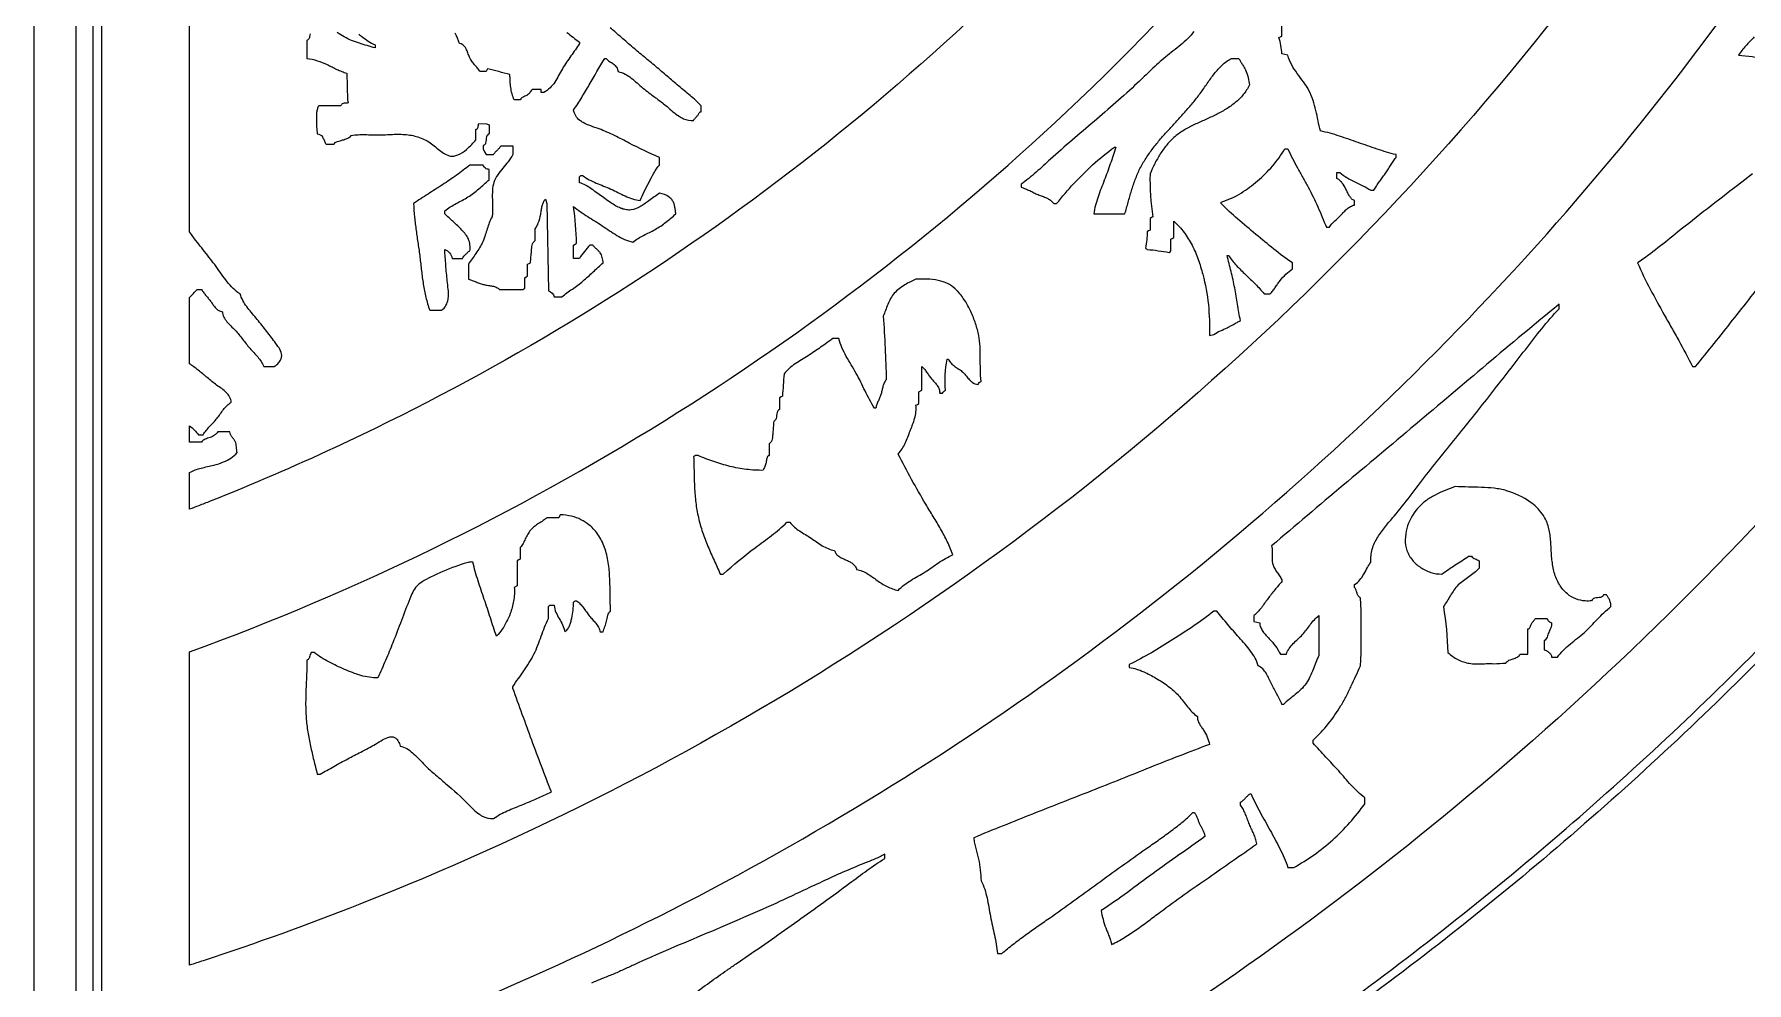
# Model space of a CAD drawing. Header units: millimetres. Extents: x 2100 to 2630, y 15240 to 16970.
# Drawn here: x 2099.6 to 2303.5, y 15779.1 to 15892 of the extents above; entities that cross this region are included whole.
import ezdxf

# ---------------------------------------------------------------- set-up
doc = ezdxf.new("R2010")
doc.units = ezdxf.units.MM

msp = doc.modelspace()

# ---------------------------------------------------------------- linework, layer by layer
for points in [[(2099.63, 16964.18, -0.414209), (2105.63, 16970.18), (2623.63, 16970.18, -0.414209), (2629.63, 16964.18), (2629.63, 15246.18, -0.414209), (2623.63, 15240.18), (2105.63, 15240.18, -0.414209), (2099.63, 15246.18), (2099.63, 16964.18)], [(2118.13, 15753.25), (2118.13, 15758.87), (2118.13, 15764.49, 0.006207), (2126.56, 15767.2, 0.037307), (2175.54, 15787.75, 0.039797), (2223.79, 15817.42, 0.042279), (2269.21, 15856.9, 0.038559), (2304.3, 15899.1, 0.042289), (2334.83, 15950.96, 0.038553), (2354.7, 16002.12, 0.03607), (2365.97, 16052.21, 0.039805), (2369.92, 16108.72, 0.043526), (2363.92, 16170.37, 0.036066), (2350.91, 16220.05, 0.037311), (2330.09, 16268.91, 0.041037), (2299.09, 16318.42, 0.037313), (2264.23, 16358.48, 0.038551), (2222.36, 16393.97, 0.038553)], [(2353.98, 16112.36, -0.049847), (2348.66, 16044.83, -0.052789), (2328.6, 15976, -0.049859), (2296.79, 15916.19, -0.052772), (2250.93, 15861.07, -0.051033), (2196.57, 15818.05, -0.048061), (2138.37, 15788.39, -0.014512), (2119.75, 15781.67, -0.001278), (2118.13, 15781.14), (2118.13, 15818.44, 0.051646), (2174.66, 15845.96, 0.049573), (2222.55, 15882.75, 0.055231), (2266.19, 15933.91, 0.050843), (2295.55, 15988.42, 0.047702), (2312.57, 16043.97, 0.054595), (2318.73, 16110.16, 0.052737)], [(2421.62, 16062.44, -0.020976), (2416.59, 16028.54, -0.020949), (2408.76, 15995.22, -0.020976), (2398.13, 15962.64, -0.020949), (2384.83, 15931.1, -0.020976), (2368.9, 15900.76, -0.020949), (2350.52, 15871.89, -0.020976), (2329.74, 15844.64, -0.020948), (2306.78, 15819.25, -0.020975), (2281.74, 15795.86, -0.02095), (2254.85, 15774.67, -0.020976), (2226.25, 15755.8, -0.02095), (2196.2, 15739.41, -0.020977), (2164.84, 15725.58, -0.020952), (2132.48, 15714.45, -0.015714), (2107.63, 15707.9), (2107.63, 15675.81), (2107.63, 15643.72), (2106.63, 15643.53), (2106.63, 16105.18)], [(2107.63, 15708.93, 0.029505), (2153.68, 15722.46, 0.019658), (2183.39, 15734.47, 0.020294), (2212.94, 15749.27, 0.019657), (2240.35, 15765.87, 0.020939), (2268.01, 15785.86, 0.020966), (2293.93, 15808.13, 0.02094), (2317.86, 15832.46, 0.020967), (2339.69, 15858.75, 0.020941), (2359.22, 15886.74, 0.020967), (2376.35, 15916.32, 0.02094), (2390.92, 15947.18, 0.020967), (2402.86, 15979.2, 0.02094), (2412.06, 16012.06, 0.020967), (2418.48, 16045.62, 0.02094), (2422.06, 16079.56, 0.020967)], [(2107.63, 15708.93, 0.029505), (2153.68, 15722.46, 0.019658), (2183.39, 15734.47, 0.020294), (2212.94, 15749.27, 0.019657), (2240.35, 15765.87, 0.020939), (2268.01, 15785.86, 0.020966), (2293.93, 15808.13, 0.02094), (2317.86, 15832.46, 0.020967), (2339.69, 15858.75, 0.020941), (2359.22, 15886.74, 0.020967), (2376.35, 15916.32, 0.02094), (2390.92, 15947.18, 0.020967), (2402.86, 15979.2, 0.02094), (2412.06, 16012.06, 0.020967), (2418.48, 16045.62, 0.02094), (2422.06, 16079.56, 0.020967)], [(2301.6, 16077.87, -0.055438), (2288.56, 16015.26, -0.050313), (2265.05, 15962.13, -0.055424), (2227.48, 15910.37, -0.050966), (2183.65, 15871.12, -0.0484), (2135.46, 15842.78, -0.013989), (2120.58, 15836.37, -0.001247), (2119.21, 15835.83, -0.001186), (2118.13, 15835.41), (2118.13, 15839.8)], [(2410.32, 16065, -0.038137), (2399.64, 16005.6, -0.038148), (2380.06, 15948.5, -0.040679), (2349.89, 15891.64, -0.036873), (2314.9, 15844.94, -0.040687), (2268.81, 15800, -0.036871), (2221.24, 15766.21, -0.035598)], [(2118.13, 15839.8, -0.050809), (2118.79, 15840.1, -0.020229), (2119.49, 15840.31, -0.010799), (2120.25, 15840.49, 0.009267), (2121, 15840.66, 0.033753), (2122.17, 15841.04, 0.115663), (2123.79, 15842.17, -0.03918), (2123.73, 15842.5, 0.00254), (2123.7, 15842.83, 0.020718), (2123.65, 15843.16, 0.065895), (2123.55, 15843.48, 0.058067), (2123.37, 15843.76, -0.009087), (2123.17, 15844.03, -0.043), (2122.99, 15844.31, -0.103501), (2122.91, 15844.64), (2121.49, 15844.64, -0.093374), (2121.08, 15844.22, -0.064538), (2120.56, 15843.95, -0.018291), (2120.27, 15843.86, 0.030145), (2119.99, 15843.76, 0.064733), (2119.74, 15843.62, 0.105685), (2119.55, 15843.4), (2118.13, 15843.4), (2118.13, 15845.34, -0.019303), (2118.69, 15844.84, -0.029084), (2119.2, 15844.28), (2119.73, 15844.28, -0.035198), (2120.11, 15844.8, -0.012548), (2120.54, 15845.29, -0.001286), (2120.98, 15845.76, 0.021419), (2121.4, 15846.25, 0.018972), (2121.78, 15846.76, -0.014284), (2122.15, 15847.28, -0.032741), (2122.58, 15847.77, -0.060255), (2123.08, 15848.16, 0.112179), (2122.89, 15848.8, 0.073292), (2122.48, 15849.32, 0.037986), (2121.94, 15849.77, -0.004595), (2121.34, 15850.19, -0.01379), (2120.23, 15851.08, -0.0007), (2119.96, 15851.3, 0.001575), (2119.69, 15851.53, 0.006495), (2119.15, 15851.97, 0.006538), (2118.13, 15852.73), (2118.13, 15860.61, -0.002862), (2119.02, 15861.57), (2119.55, 15861.57, 0.029653), (2119.81, 15861.19, 0.0115), (2120.1, 15860.83, 0.001132), (2120.39, 15860.47, -0.017978), (2120.68, 15860.11, -0.010181), (2120.94, 15859.72, 0.038902), (2121.23, 15859.36, 0.076701), (2121.59, 15859.07, 0.103364), (2122.02, 15858.93, 0.101113), (2122.2, 15858.29, 0.056536), (2122.56, 15857.74, 0.028432), (2123.04, 15857.23, -0.012958), (2123.54, 15856.73, -0.02012), (2124, 15856.2, -0.006418), (2124.43, 15855.66, 0.001026), (2124.85, 15855.11, 0.015431), (2125.29, 15854.58, 0.012164), (2125.76, 15854.06, -0.014283), (2126.23, 15853.55, -0.028174), (2126.64, 15853, -0.055386), (2126.96, 15852.4), (2128.2, 15852.4, 0.040107), (2128.62, 15852.74, 0.069581), (2128.95, 15853.16, 0.183799), (2129.07, 15853.9, 0.097772), (2128.77, 15854.62, 0.015209), (2128.26, 15855.33, -0.000603), (2127.72, 15856.05, 0.002335), (2127.17, 15856.77, 0.009238), (2126.03, 15858.18, 0.002489), (2125.46, 15858.86, -0.019735), (2124.92, 15859.54, -0.033155), (2124.46, 15860.26, -0.05532), (2124.14, 15861.04, -0.056761), (2123.31, 15861.7, -0.028477), (2122.6, 15862.5, -0.016475), (2121.93, 15863.39, 0.005204), (2121.28, 15864.31, 0.007612), (2119.91, 15866.08, -0.006484), (2118.54, 15867.84, -0.002318), (2118.13, 15868.42), (2118.13, 15895.13, 0.001299)], [(2162.43, 15860.69, -0.01163), (2163.05, 15861.17, -0.001338), (2163.69, 15861.63, 0.003547), (2164.33, 15862.1, 0.013192), (2164.96, 15862.59, 0.013004), (2165.57, 15863.12, 0.002781), (2166.17, 15863.67, -0.002223), (2166.76, 15864.22, -0.012447), (2167.37, 15864.75, 0.010819), (2167.24, 15865.4, 0.096294), (2167, 15865.95, 0.050973), (2166.79, 15866.19, 0.007514), (2166.56, 15866.4, -0.010809), (2166.33, 15866.62, -0.055273), (2166.13, 15866.87), (2165.78, 15866.87, 0.002225), (2165.13, 15866.09, 0.035754), (2164.54, 15865.28), (2163.84, 15865.28), (2163.84, 15866.87), (2164.01, 15866.95), (2164.19, 15867.04, 0.024029), (2163.84, 15871.45, 0.02098), (2164.66, 15870.83, 0.009495), (2165.52, 15870.26, 0.003568), (2166.39, 15869.71, -0.007982), (2167.26, 15869.15, -0.005114), (2168.12, 15868.57, 0.017823), (2168.99, 15868.01, 0.030544), (2169.91, 15867.53, 0.051197), (2170.89, 15867.22, -0.042705), (2171.51, 15867.66, -0.016753), (2172.17, 15868.02, -0.005963), (2172.86, 15868.36, 0.016465), (2173.55, 15868.72, 0.039256), (2174.83, 15869.58, 0.015645), (2176.01, 15870.57, 0.001397), (2175.96, 15871, 0.024324), (2175.89, 15871.44, 0.037222), (2175.77, 15871.85, 0.068013), (2175.57, 15872.23, 0.078798), (2175.21, 15872.58, 0.122278), (2174.07, 15873.04, 0.012662), (2172.78, 15872.12, -0.031663), (2171.71, 15871.41, -0.092439), (2170.69, 15871.05, -0.077506), (2170.12, 15871.06, -0.047961), (2169.58, 15871.2, -0.014914), (2169.44, 15871.25, -0.048431), (2168.27, 15871.9, -0.007949), (2166.88, 15872.89, 0.00313), (2166.21, 15873.38, 0.014497), (2165.59, 15873.8, 0.035032), (2164.91, 15874.16, 0.066895), (2164.54, 15874.27), (2164.54, 15874.98, 0.000686), (2164.72, 15875.16), (2164.9, 15875.16, 0.04326), (2165.69, 15874.64, 0.021748), (2166.54, 15874.24, 0.009162), (2167.41, 15873.89, -0.014716), (2168.28, 15873.53, -0.013968), (2169.12, 15873.12, 0.01287), (2169.97, 15872.71, 0.027072), (2170.85, 15872.36, 0.05088), (2171.78, 15872.16, -0.025108), (2172.25, 15873.22, -0.000563), (2172.82, 15874.35, -0.006079), (2173.39, 15875.43, -0.029486), (2173.7, 15875.93, -0.032002), (2174.07, 15876.39), (2174.07, 15877.27, -0.013684), (2170.46, 15879, 0.00101), (2168.71, 15879.9, 0.023265), (2166.87, 15880.69, 0.00509), (2165.89, 15881.04, -0.044839), (2164.97, 15881.45, -0.037613), (2164.57, 15881.71, -0.183576), (2163.84, 15882.92, 0.008506), (2164.8, 15884.42, 0.007809), (2165.71, 15885.95, -0.002367), (2167.54, 15889.09), (2167.72, 15889.09, 0.07572), (2167.9, 15888.89, 0.034321), (2168.11, 15888.73, 0.010572), (2168.35, 15888.58, -0.0333), (2168.57, 15888.43, -0.086628), (2168.94, 15888.02, -0.102444), (2169.13, 15887.51, -0.075985), (2169.96, 15887.22, -0.03968), (2170.69, 15886.74, -0.021838), (2171.4, 15886.16, 0.00875), (2172.09, 15885.55, 0.013959), (2172.8, 15884.99, 0.003165), (2173.52, 15884.45, 0.001719), (2173.86, 15884.21, -0.017707), (2174.96, 15883.35, -0.005455), (2175.66, 15882.74, 0.036273), (2176.4, 15882.19, 0.039621), (2176.93, 15881.9, 0.118658), (2178.13, 15881.68, -0.084863), (2178.21, 15881.84, -0.035175), (2178.33, 15881.97, -0.005332), (2178.45, 15882.09, 0.050745), (2178.57, 15882.23, 0.045128), (2178.66, 15882.38, -0.030487), (2178.74, 15882.54, -0.08234), (2178.85, 15882.67, -0.12071), (2179.01, 15882.74), (2179.01, 15883.45, 0.029209), (2177.71, 15884.66, -0.000929), (2176.35, 15885.79, -0.003167), (2174.99, 15886.95, 0.002154), (2173.63, 15888.12, 0.001837), (2172.26, 15889.25, -0.003802), (2170.89, 15890.39, -0.001525), (2169.54, 15891.57, 0.006264), (2168.18, 15892.74, 0.006919)], [(2240.07, 15856.21, -0.063044), (2240.84, 15856.66, 0.01176), (2241.66, 15857.02, 0.013008), (2242.05, 15857.23, 0.003687), (2242.44, 15857.44, -0.001095), (2242.83, 15857.66, -0.010232), (2243.23, 15857.87, -0.010248), (2242.87, 15859.82, 0.003581), (2242.55, 15861.77, 0.010537), (2242.12, 15863.71, 0.002688), (2241.88, 15864.67, -0.000738), (2241.64, 15865.63), (2241.82, 15865.63, 0.050147), (2242.72, 15864.47, 0.013856), (2243.86, 15863.33, -0.003278), (2245, 15862.23, -0.038129), (2246.05, 15861.04), (2246.76, 15861.04, 0.031067), (2247.09, 15861.42, 0.013095), (2247.38, 15861.83, 0.002504), (2247.66, 15862.24, -0.017499), (2247.95, 15862.64, -0.038949), (2248.64, 15863.39, -0.022909), (2249.41, 15864.04), (2249.41, 15864.75, -0.019084), (2247.2, 15866.39, -0.003242), (2245.07, 15868.14, -0.004654), (2242.9, 15869.97, -0.020138), (2240.94, 15871.8), (2240.94, 15871.98, 0.067921), (2243.32, 15873.06, 0.038005), (2245.26, 15874.49, 0.035585), (2247.05, 15876.27, 0.048524), (2248.52, 15878.33), (2248.88, 15878.33, 0.016587), (2249.43, 15877.17, 0.006688), (2250.03, 15876.04, 0.002244), (2250.67, 15874.9, -0.006674), (2251.3, 15873.75, -0.016542), (2252.45, 15871.4, -0.011681), (2253.46, 15868.98), (2253.82, 15868.98, -0.053102), (2254.48, 15869.75, 0.011046), (2255.21, 15870.45, 0.005068), (2255.56, 15870.82, -0.028503), (2255.93, 15871.17, -0.049787), (2256.34, 15871.45, -0.073149), (2256.82, 15871.63), (2256.82, 15872.16, -0.113527), (2256.47, 15872.37, -0.056812), (2256.22, 15872.68, -0.029635), (2256, 15873.08, 0.005253), (2255.79, 15873.5, 0.040032), (2255.31, 15874.29, 0.053829), (2255.04, 15874.59, 0.075632), (2254.7, 15874.8), (2254.7, 15875.51), (2255.05, 15875.51, 0.050042), (2255.91, 15874.89, 0.015978), (2256.85, 15874.39, 0.001508), (2257.82, 15873.92, -0.029898), (2258.76, 15873.39), (2259.11, 15873.39, -0.016177), (2259.42, 15873.89, -0.006826), (2259.76, 15874.38, -0.00199), (2260.11, 15874.86, 0.007599), (2260.45, 15875.34, 0.007465), (2260.77, 15875.83, -0.001783), (2261.09, 15876.33, -0.006253), (2261.41, 15876.81, -0.016883), (2261.76, 15877.27), (2261.76, 15877.63, -0.022194), (2259.49, 15878.29, -0.003121), (2257.26, 15879.07, 0.006243), (2255.03, 15879.83, 0.025483), (2252.76, 15880.45, -0.01563), (2252.48, 15881.65, 0.008639), (2252.21, 15882.88, 0.018542), (2251.88, 15884.09, 0.044599), (2251.39, 15885.25, 0.039627), (2250.73, 15886.3, -0.003724), (2249.99, 15887.3, -0.025495), (2249.33, 15888.32, -0.071835), (2248.88, 15889.45), (2248.52, 15889.54), (2248.17, 15889.62, 0.049761), (2247.82, 15891.56), (2247.99, 15891.65), (2248.17, 15891.74), (2248.17, 15893.15, 0.068305)], [(2132.47, 15891.99, -0.017547), (2132.41, 15891.68, -0.043303), (2132.34, 15891.47, -0.189441), (2132.08, 15891.21), (2132.08, 15889.09, -0.045228), (2133.32, 15888.81, -0.030207), (2134.51, 15888.34, -0.009355), (2135.08, 15888.06, 0.007578), (2135.65, 15887.78, 0.01637), (2136.24, 15887.53, 0.032709), (2136.84, 15887.33), (2136.93, 15884.15), (2137.02, 15883.8, -0.087912), (2136.77, 15883.76, 0.040849), (2136.51, 15883.74, 0.080292), (2136.28, 15883.66, 0.146678), (2136.19, 15883.57, 0.065062), (2136.14, 15883.45), (2133.49, 15883.45, 0.061008), (2133.33, 15883.06, 0.042745), (2133.24, 15882.65, 0.028711), (2133.22, 15882.22, 0.006183), (2133.22, 15881.79, 0.004145), (2133.25, 15880.94, 0.014273), (2133.32, 15880.1, -0.254011), (2133.93, 15879.75, -0.009483), (2133.99, 15879.65, -0.041388), (2134.18, 15879.25, 0.054028), (2134.37, 15878.86), (2135.26, 15878.86, -0.072219), (2135.47, 15879.06, -0.066927), (2135.73, 15879.19, -0.019499), (2136.33, 15879.37, 0.028671), (2136.9, 15879.55, 0.151871), (2137.37, 15879.92, -0.025182), (2138.19, 15880, -0.012948), (2139.01, 15880.01, -0.005105), (2139.82, 15879.99, 0.009349), (2140.63, 15879.98, 0.009501), (2141.46, 15880, -0.003205), (2142.29, 15880.04, -0.009275), (2143.11, 15880.05, -0.022992), (2143.93, 15880.01, -0.058688), (2145.5, 15879.67, -0.072483), (2146.92, 15878.93, -0.024053), (2147.57, 15878.41, 0.02471), (2148.21, 15877.91, 0.056361), (2148.85, 15877.56, 0.129444), (2149.57, 15877.46, 0.075267), (2150.07, 15877.6, 0.0709), (2151.08, 15878.24, 0.022676), (2151.73, 15878.85, 0.035617), (2152.19, 15879.39), (2152.19, 15880.63, 0.060231), (2152.3, 15880.66, 0.128626), (2152.38, 15880.73, 0.092361), (2152.47, 15880.91, 0.045221), (2152.5, 15881.13, -0.060636), (2152.55, 15881.33), (2153.46, 15881.31), (2153.78, 15881.16), (2153.78, 15880.1, 0.259254), (2153.48, 15879.75, 0.028636), (2153.43, 15879.39, -0.028728), (2153.37, 15879.03, -0.259354), (2153.08, 15878.69), (2153.08, 15878.33), (2153.25, 15877.98), (2153.43, 15877.63), (2154.31, 15877.63, -0.084158), (2154.5, 15877.91, -0.016518), (2154.75, 15878.16, 0.016557), (2155, 15878.4, 0.084177), (2155.19, 15878.69), (2156.6, 15878.69), (2156.6, 15877.63, -0.04817), (2156.04, 15876.79, 0.000536), (2155.4, 15876.02, 0.021262), (2154.8, 15875.22, 0.072254), (2154.35, 15874.33, 0.066897), (2154.18, 15873.38, 0.020336), (2154.17, 15872.28, -0.00159), (2154.2, 15871.22, -0.02178), (2154.19, 15870.72, -0.02595), (2154.13, 15870.22, 0.046424), (2153.8, 15869.52, 0.013183), (2153.55, 15868.79, 0.001008), (2153.33, 15868.08, -0.029436), (2153.02, 15867.26, -0.031193), (2152.65, 15866.55, -0.013736), (2152.21, 15865.87, -0.006063), (2151.75, 15865.22, 0.011591), (2151.31, 15864.57), (2151.31, 15862.81, -0.029049), (2151.78, 15862.65, -0.004762), (2152.25, 15862.47, 0.008664), (2152.71, 15862.29, 0.032904), (2153.18, 15862.15, 0.025971), (2153.69, 15862.06, -0.021216), (2154.19, 15861.98, -0.047852), (2154.63, 15861.84, -0.110638), (2155.02, 15861.57), (2157.84, 15861.57), (2157.93, 15861.66), (2158.02, 15861.75), (2158.02, 15862.98), (2158.19, 15863.07), (2158.37, 15863.16), (2158.37, 15864.57), (2158.54, 15864.66), (2158.72, 15864.75, -0.018926), (2158.76, 15865.45, -0.001903), (2158.8, 15865.79, 0.007745), (2158.83, 15866.14, 0.002435), (2158.84, 15866.32, -0.006994), (2158.85, 15866.5, -0.028981), (2158.91, 15866.85, -0.078076), (2159.03, 15867.16, -0.120013), (2159.25, 15867.39), (2159.25, 15868.81, 0.076099), (2159.64, 15869.49, 0.04685), (2159.93, 15870.55, 0.009344), (2160.01, 15871.05, -0.023053), (2160.1, 15871.53, -0.04419), (2160.24, 15871.96, -0.089549), (2160.49, 15872.33), (2160.65, 15871.83), (2160.84, 15861.4, -0.234773), (2161.54, 15860.69), (2162.43, 15860.69)], [(2138.28, 15891.96, 0.004862), (2138.64, 15891.67, 0.027477), (2139.4, 15891.15, 0.011398), (2140.2, 15890.68), (2140.2, 15890.33, 0.005514), (2139.27, 15890.6, -0.010195), (2138.33, 15890.88, -0.017735), (2137.41, 15891.21, -0.034119), (2136.53, 15891.63, -0.026832), (2135.71, 15892.16, 0.017151)], [(2163.03, 15892.18, 0.016751), (2164.54, 15891.03), (2164.54, 15890.86, -0.016661), (2164.05, 15890.11, -0.001761), (2163.52, 15889.37, 0.005233), (2162.99, 15888.62, 0.019116), (2162.5, 15887.85, 0.012974), (2162.06, 15887.04, -0.025837), (2161.6, 15886.25, -0.05077), (2161.03, 15885.56, -0.082612), (2160.31, 15885.04), (2159.96, 15885.04), (2159.96, 15885.39), (2158.9, 15885.39, -0.001306), (2158.61, 15885, -0.097978), (2158.26, 15884.67, -0.045478), (2158.04, 15884.57, 0.022273), (2157.82, 15884.47, 0.065086), (2157.62, 15884.34, 0.116896), (2157.49, 15884.15), (2156.78, 15884.15, -0.05316), (2156.51, 15884.86, -0.035953), (2156.36, 15885.61, -0.01523), (2156.29, 15886.38, -0.003711), (2156.27, 15886.77, 0.001439), (2156.25, 15887.15, -0.008072), (2154.93, 15887.51, 0.007935), (2153.6, 15887.86), (2153.52, 15887.68), (2153.43, 15887.51), (2152.72, 15887.51, 0.026096), (2152.4, 15887.93, -0.002649), (2152.05, 15888.33, -0.018434), (2151.73, 15888.75, -0.045501), (2151.46, 15889.21, -0.032195), (2151.25, 15889.73, 0.039171), (2151.04, 15890.23, 0.019198), (2150.96, 15890.38, 0.220344), (2150.25, 15890.86, 0.051964), (2149.74, 15892.08, 0.029499)], [(2237.7, 15892.3, -0.03622), (2236.96, 15891.45, -0.018526), (2236.12, 15890.69, -0.009634), (2235.23, 15889.98, 0.007391), (2234.33, 15889.26, 0.018239), (2232.61, 15887.73, -0.002027), (2230.95, 15886.14, -0.0091), (2228.4, 15883.83, -0.002845), (2225.8, 15881.58, 0.00035), (2223.19, 15879.34, 0.006638), (2220.61, 15877.07, -0.00099), (2218.9, 15875.53, -0.027565), (2217.12, 15874.1), (2217.12, 15873.75, -0.03001), (2217.64, 15873.56, -0.011891), (2218.14, 15873.34, -0.00197), (2218.63, 15873.1, 0.017016), (2219.13, 15872.87, 0.012114), (2219.65, 15872.68, -0.025449), (2220.16, 15872.47, -0.048827), (2220.62, 15872.19, -0.081571), (2221, 15871.8), (2221.35, 15871.8, -0.041628), (2225.63, 15876.4, -0.027855), (2228.23, 15878.51), (2228.41, 15878.51, 0.000683), (2228.07, 15877.52, -0.001769), (2227.74, 15876.53, -0.00725), (2227.02, 15874.57, -0.002537), (2226.64, 15873.59, 0.011116), (2226.28, 15872.6, 0.01805), (2225.97, 15871.6, 0.031942), (2225.76, 15870.57), (2229.47, 15870.57, 0.005172), (2229.86, 15871.96, -0.007599), (2230.26, 15873.33, -0.014346), (2230.71, 15874.67, -0.02768), (2231.27, 15875.97, -0.028555), (2231.99, 15877.21, -0.018867), (2232.81, 15878.37, -0.014466), (2233.73, 15879.5, -0.006439), (2234.69, 15880.58, -0.002624), (2235.66, 15881.64, 0.004818), (2236.63, 15882.7, 0.008732), (2237.56, 15883.78, 0.015774), (2238.44, 15884.91, 0.010164), (2239.28, 15886.1, -0.018883), (2240.12, 15887.26, -0.035367), (2241.05, 15888.29, -0.06963), (2242.17, 15889.09), (2243.05, 15889.09, 0.032033), (2243.24, 15888.72, 0.005578), (2243.46, 15888.36, -0.006117), (2243.69, 15887.99, -0.030133), (2243.88, 15887.61, -0.057508), (2244.14, 15886.77, -0.002539), (2244.29, 15885.92, -0.060512), (2243.57, 15884.78, -0.048641), (2242.61, 15883.82, -0.037449), (2241.5, 15883.03, -0.020766), (2240.29, 15882.37, -0.011654), (2239.02, 15881.78, 0.009045), (2237.76, 15881.2, 0.019624), (2236.56, 15880.56, 0.043106), (2235.44, 15879.78, 0.044734), (2234.49, 15878.82, 0.031719), (2233.69, 15877.72, 0.025507), (2233.02, 15876.54, 0.01783), (2232.47, 15875.33, 0.047674), (2232.82, 15870.22), (2232.64, 15870.13), (2232.47, 15870.04), (2232.47, 15868.63), (2232.29, 15868.54), (2232.12, 15868.45, -0.050733), (2231.94, 15866.51, 0.000891), (2232.03, 15866.42), (2232.12, 15866.34, -0.026744), (2234.76, 15865.98, 0.001154), (2234.94, 15866.16), (2234.94, 15867.57), (2235.11, 15867.66), (2235.29, 15867.75), (2235.29, 15869.69, -0.056814), (2236.52, 15868.37, -0.040703), (2237.47, 15866.84, -0.032424), (2238.2, 15865.15, -0.021704), (2238.75, 15863.38, -0.039319), (2239.41, 15859.77, -0.034052), (2239.53, 15856.1), (2240.07, 15856.21)], [(2304.4, 15891.64, 0.012923), (2303.41, 15890.58, 0.029532), (2302.51, 15889.45, -0.110126), (2308.86, 15887.81, -0.046277)], [(2148.14, 15859.1, 0.183832), (2148.9, 15860.41, 0.021807), (2148.93, 15860.7, 0.047845), (2148.91, 15861.63, 0.000997), (2148.8, 15862.59, -0.009414), (2148.63, 15864.46, 0.00324), (2148.49, 15866.34, -0.119197), (2149.08, 15865.93, -0.15677), (2149.37, 15865.28), (2150.61, 15865.28, -0.117157), (2150.78, 15865.54, 0.006871), (2151, 15865.76, 0.007507), (2151.22, 15865.99, -0.117554), (2151.49, 15866.16, 0.062433), (2151.5, 15866.88, 0.080449), (2151.31, 15867.59, 0.059888), (2150.98, 15868.14, 0.02263), (2150.54, 15868.65, 0.0155), (2149.52, 15869.65, 0.00119), (2148.49, 15870.57), (2148.49, 15870.92, -0.034328), (2149.15, 15871.4, -0.013788), (2149.85, 15871.8, -0.002919), (2150.56, 15872.18, 0.018618), (2151.26, 15872.59, 0.038849), (2152.56, 15873.55, 0.002828), (2153.78, 15874.63), (2153.78, 15875.86, -0.11732), (2153.34, 15876.01, -0.194648), (2153.08, 15876.39), (2151.49, 15876.39, -0.020101), (2149.89, 15875.17, -0.008409), (2148.23, 15874.05, -0.003114), (2146.51, 15872.94, 0.007266), (2144.78, 15871.8, 0.016711), (2144.9, 15870.2, 0.007858), (2145.09, 15868.6, 0.003342), (2145.32, 15867.01, -0.005624), (2145.54, 15865.41, -0.004055), (2145.73, 15863.81, 0.011136), (2145.94, 15862.21, 0.019034), (2146.25, 15860.64, 0.033794), (2146.72, 15859.1), (2148.14, 15859.1)], [(2304.18, 15875.33), (2303.29, 15874.64), (2302.39, 15873.95, 0.001231), (2298.82, 15871.19, 0.003784), (2295.28, 15868.39, -0.001512), (2292.94, 15866.52, -0.019571), (2290.51, 15864.75, 0.02067), (2292.02, 15861.61, 0.00655), (2293.69, 15858.55, 0.000743), (2294.55, 15857.03, -0.002656), (2295.41, 15855.5, -0.010467), (2297.04, 15852.4), (2297.39, 15852.4)], [(2202.48, 15825.76, -0.044132), (2203.2, 15826.4, -0.020979), (2203.99, 15826.95, -0.009925), (2204.84, 15827.45, 0.011715), (2205.68, 15827.95, 0.012468), (2206.49, 15828.5, -0.006245), (2207.29, 15829.05, -0.01617), (2208.13, 15829.56, -0.033578), (2209, 15829.99, 0.026221), (2208.33, 15831.56, 0.014508), (2207.54, 15833.07, 0.008884), (2206.66, 15834.55, -0.002124), (2205.77, 15836.02, -0.017275), (2202.48, 15841.99, 0.05656), (2202.95, 15842.6, 0.029873), (2203.32, 15843.27, 0.018868), (2203.63, 15844.01, -0.001266), (2203.92, 15844.76, -0.00163), (2204.06, 15845.13, 0.004493), (2204.2, 15845.49, 0.019086), (2204.44, 15846.22, 0.044519), (2204.59, 15847.01, 0.048229), (2204.59, 15847.81), (2204.77, 15847.9), (2204.95, 15847.99), (2204.95, 15849.4), (2205.3, 15849.58), (2205.3, 15852.4, -0.042705), (2205.64, 15852.04, -0.016815), (2205.94, 15851.65, -0.003148), (2206.22, 15851.25, 0.02401), (2206.51, 15850.86, 0.017522), (2206.84, 15850.5, -0.036644), (2207.14, 15850.13, -0.077689), (2207.36, 15849.7, -0.097695), (2207.42, 15849.22), (2207.77, 15849.22, -0.243093), (2208.12, 15849.58, -0.067599), (2208.3, 15853.28), (2208.47, 15853.28, 0.102173), (2208.78, 15852.8, 0.044468), (2209.22, 15852.42, 0.012137), (2209.72, 15852.09, -0.044318), (2210.19, 15851.72, -0.041331), (2210.6, 15851.27, 0.025237), (2210.99, 15850.81, 0.039547), (2211.29, 15850.54, 0.152376), (2212, 15850.28, -0.242291), (2212.36, 15850.63, -0.021873), (2212.27, 15852.06, -0.004156), (2212.26, 15853.49, 0.0131), (2212.23, 15854.8, 0.034655), (2212.07, 15856.09, 0.0347), (2211.7, 15857.51, 0.025793), (2211.13, 15858.95, 0.048276), (2210.09, 15860.73, 0.032668), (2209.57, 15861.36, 0.004736), (2209.46, 15861.47, 0.135172), (2207.57, 15862.58, 0.051634), (2206.24, 15862.79, 0.02113), (2204.59, 15862.81, 0.006584), (2203.95, 15862.5, 0.020516), (2203.27, 15862.12, 0.027723), (2202.6, 15861.67, 0.051238), (2202.02, 15861.12, 0.05261), (2201.58, 15860.49, 0.026196), (2201.25, 15859.8, 0.014466), (2200.97, 15859.09, -0.013108), (2200.71, 15858.4, -0.010088), (2201.06, 15850.81, 0.096649), (2200.81, 15850.46, 0.041146), (2200.67, 15850.06, 0.018101), (2200.56, 15849.61, -0.024948), (2200.45, 15849.16, -0.028721), (2200.3, 15848.75, -0.000693), (2200.12, 15848.33, 0.015782), (2199.95, 15847.9, 0.040961), (2199.83, 15847.46), (2199.65, 15847.46, -0.020574), (2199.07, 15848.46, -0.006955), (2198.54, 15849.5, -0.000397), (2198.03, 15850.55, 0.012829), (2197.48, 15851.59, 0.010704), (2196.9, 15852.6, -0.011206), (2196.31, 15853.6, -0.022821), (2195.79, 15854.65, -0.043123), (2195.42, 15855.75), (2194.71, 15855.75, -0.00565), (2193.25, 15854.69, -0.014899), (2191.75, 15853.69, -0.003739), (2190.98, 15853.21, 0.016328), (2190.22, 15852.72, 0.027305), (2189.51, 15852.17, 0.046371), (2188.89, 15851.52, 0.004561), (2188.71, 15848.87), (2188.54, 15848.78), (2188.36, 15848.69), (2188.36, 15847.28, 0.260127), (2188.06, 15846.94, 0.028032), (2188.01, 15846.58, -0.028749), (2187.95, 15846.21, -0.259236), (2187.66, 15845.87, -0.018917), (2187.61, 15845.17, -0.002004), (2187.58, 15844.83, 0.007534), (2187.55, 15844.48, 0.002412), (2187.54, 15844.3, -0.007114), (2187.52, 15844.12, -0.02898), (2187.47, 15843.77, -0.078107), (2187.35, 15843.46, -0.120013), (2187.13, 15843.22), (2187.13, 15841.81, 0.060286), (2187.01, 15841.76, 0.106702), (2186.92, 15841.68, 0.0942), (2186.83, 15841.47, 0.042438), (2186.79, 15841.21, -0.03356), (2186.76, 15840.96, -0.047547), (2186.69, 15840.73, -0.013332), (2186.6, 15840.51, 0.008138), (2186.5, 15840.28, 0.041201), (2186.42, 15840.05, -0.036094), (2184.41, 15840.16, -0.028434), (2182.44, 15840.52, -0.023983), (2180.52, 15841.09, -0.016691), (2178.66, 15841.81), (2178.3, 15841.81), (2178.22, 15841.73), (2178.13, 15841.64, -0.003748), (2178.18, 15839.83, 0.008637), (2178.24, 15838.01, 0.014725), (2178.39, 15836.21, 0.027785), (2178.7, 15834.43, 0.027801), (2179.19, 15832.69, 0.014855), (2179.84, 15831, 0.008956), (2180.57, 15829.34, -0.003253), (2181.3, 15827.7), (2181.66, 15827.7, -0.019736), (2185.44, 15830.82, -0.003306), (2186.42, 15831.55, 0.00586), (2187.4, 15832.29, 0.010497), (2188.34, 15833.05, 0.019722), (2189.24, 15833.87), (2189.6, 15833.87, 0.058031), (2190.13, 15833.3, 0.029863), (2190.75, 15832.83, 0.014735), (2191.43, 15832.4, -0.012851), (2192.11, 15831.98, -0.011822), (2192.77, 15831.52, 0.019913), (2193.43, 15831.08, 0.038717), (2194.13, 15830.73, 0.06634), (2194.89, 15830.52, 0.101508), (2195.08, 15830.13, 0.072949), (2195.4, 15829.83, 0.041844), (2195.8, 15829.6, 0.006067), (2196.23, 15829.4, -0.010472), (2196.66, 15829.2, -0.046807), (2197.05, 15828.96, -0.07943), (2197.36, 15828.64, -0.097962), (2197.54, 15828.23, -0.065566), (2198.2, 15828.06, -0.038611), (2198.81, 15827.75, -0.022446), (2199.4, 15827.36, 0.004781), (2199.97, 15826.95, 0.031931), (2201.16, 15826.22, 0.07126), (2202.48, 15825.76)], [(2297.39, 15852.4, 0.003787), (2301.83, 15857.91, 0.001944), (2306.19, 15863.47, 0.000701)], [(2214.83, 15782.54, -0.013952), (2216.18, 15783.65, -0.007929), (2217.59, 15784.7, -0.004994), (2219.03, 15785.73, 0.000763), (2220.48, 15786.74, 0.003706), (2223.36, 15788.79, 0.000745), (2226.23, 15790.86, -0.000765), (2229.09, 15792.94, -0.00371), (2231.97, 15794.99, -0.000658), (2232.7, 15795.49, 0.00135), (2233.42, 15796, 0.005489), (2234.86, 15797.04, 0.012857), (2236.26, 15798.12, 0.01865), (2237.58, 15799.3), (2237.76, 15799.3, -0.03661), (2237.95, 15798.96, -0.014262), (2238.11, 15798.6, -0.002739), (2238.25, 15798.24, 0.020178), (2238.4, 15797.89, 0.017606), (2238.59, 15797.55, -0.015265), (2238.77, 15797.21, -0.033545), (2238.92, 15796.85, -0.061077), (2239, 15796.47, -0.001956), (2235.91, 15794.26, 0.001897), (2232.83, 15792.05, 0.001511), (2229.77, 15789.81, -0.015298), (2226.65, 15787.65, 0.049818), (2227.19, 15785.59, 0.010346), (2227.39, 15785.1, -0.009331), (2227.59, 15784.61, -0.019628), (2227.77, 15784.11, -0.037573), (2227.88, 15783.59, 0.025045), (2229.41, 15784.43, 0.014386), (2230.87, 15785.39, 0.009142), (2232.29, 15786.42, -0.001048), (2233.7, 15787.48, -0.006234), (2236.54, 15789.55, -0.002269), (2239.42, 15791.56), (2239.78, 15791.81), (2240.14, 15792.06), (2240.86, 15792.56), (2241.22, 15792.81), (2241.58, 15793.06), (2241.94, 15793.31), (2242.3, 15793.56, 0.002742), (2245.17, 15795.59, 0.043473), (2245.03, 15796.2, 0.022108), (2244.81, 15796.78, 0.010008), (2244.55, 15797.35, -0.012641), (2244.3, 15797.92, -0.01218), (2244.07, 15798.5, 0.011917), (2243.85, 15799.09, 0.024616), (2243.58, 15799.66, 0.047639), (2243.23, 15800.18), (2243.23, 15800.53, 0.075383), (2243.56, 15800.77, 0.014574), (2243.85, 15801.06, -0.014526), (2244.13, 15801.35, -0.075292), (2244.47, 15801.59, 0.019563), (2245.56, 15799.35, 0.001412), (2246.77, 15797.19, -0.010853), (2247.92, 15795.03, -0.035578), (2248.88, 15792.77), (2249.58, 15792.77, 0.021201), (2251.99, 15794.29, 0.032464), (2254.22, 15796.06, 0.029657), (2256.24, 15798.11, 0.017832), (2258.05, 15800.35), (2258.05, 15801.06, -0.030323), (2257.19, 15801.78, -0.016736), (2256.41, 15802.58, -0.009304), (2255.67, 15803.41, 0.004826), (2254.93, 15804.26, 0.00422), (2253.4, 15805.92, -0.008171), (2251.88, 15807.59), (2251.88, 15807.94, 0.039052), (2253.69, 15809.87, 0.035023), (2255.2, 15812.05, 0.015482), (2255.85, 15813.21, 0.008018), (2256.43, 15814.4, 0.004494), (2256.98, 15815.59, -0.003248), (2257.52, 15816.76, 0.01652), (2257.61, 15818.79, 0.004172), (2257.61, 15819.8, -0.001262), (2257.61, 15820.82), (2257.61, 15821.07), (2257.61, 15821.33), (2257.61, 15821.58), (2257.61, 15821.83, 0.002568), (2257.61, 15822.85, 0.015482), (2257.52, 15824.88, -0.156783), (2257.26, 15825.12, -0.053436), (2257.11, 15825.44, -0.001304), (2257, 15825.79, 0.108263), (2256.82, 15826.11), (2256.82, 15826.46, 0.090913), (2257.45, 15827.01, 0.039267), (2257.93, 15827.7, 0.011996), (2258.35, 15828.47, -0.042779), (2258.76, 15829.11, -0.085135), (2258.93, 15830.67, -0.072211), (2259.57, 15832.09, -0.02867), (2260.49, 15833.36, -0.007039), (2261, 15833.98, 0.002121), (2261.52, 15834.59, 0.013476), (2263.43, 15836.97, -0.002986), (2265.4, 15839.55, -0.005811), (2267.37, 15842.03, 0.000843), (2269.36, 15844.49, 0.004279), (2273.28, 15849.43, 0.001396), (2277.15, 15854.41, -0.003859), (2279.1, 15856.9, -0.020995), (2281.16, 15859.28), (2281.16, 15859.81, 0.004071), (2272.57, 15852.67, -0.000559), (2264.03, 15845.46, -0.000713), (2255.47, 15838.28, 0.002319), (2246.94, 15831.05, -0.066362), (2247.01, 15830.51, -0.009982), (2247.01, 15829.96, 0.009053), (2247, 15829.42, 0.064049), (2247.08, 15828.87, 0.068677), (2247.28, 15828.39, 0.019876), (2247.57, 15827.94, -0.001846), (2247.88, 15827.5, -0.045689), (2248.15, 15827.03), (2248.17, 15826.82, 0.00727), (2247.31, 15825.81, 0.015769), (2246.5, 15824.77, 0.004462), (2246.11, 15824.24, -0.012066), (2245.72, 15823.7, -0.020678), (2245.3, 15823.2, -0.038544), (2244.82, 15822.76), (2244.82, 15822.05), (2245.17, 15821.97), (2245.52, 15821.88, 0.090304), (2245.64, 15821.34, 0.062397), (2245.91, 15820.86, 0.033937), (2246.27, 15820.43, -0.005342), (2246.67, 15820.01, -0.064738), (2247.99, 15818.17), (2248.7, 15818.17, -0.077157), (2249.04, 15818.85, -0.040015), (2249.52, 15819.43, -0.017197), (2250.07, 15819.96, 0.024688), (2250.62, 15820.5, 0.027477), (2251.1, 15821.08, -0.004193), (2251.55, 15821.68, -0.020792), (2252.03, 15822.26, -0.051785), (2252.58, 15822.76), (2252.58, 15818, 0.032779), (2252.2, 15817.18, -0.002112), (2251.88, 15816.34, -0.013962), (2251.51, 15815.48, -0.045837), (2251.04, 15814.66, -0.048183), (2250.44, 15813.97, -0.018913), (2249.76, 15813.36, -0.004419), (2249.04, 15812.78, 0.024344), (2248.35, 15812.17), (2248.17, 15812.17, 0.018196), (2247.89, 15812.81, 0.008741), (2247.58, 15813.42, 0.002223), (2247.26, 15814.02, -0.006763), (2246.94, 15814.63, -0.003466), (2246.63, 15815.27, 0.030348), (2246.29, 15815.89, 0.053452), (2245.89, 15816.4, 0.102885), (2245.35, 15816.76, 0.0629), (2244.98, 15817.7, 0.034424), (2244.44, 15818.54, 0.021945), (2243.78, 15819.36, 0.000524), (2243.07, 15820.15, -0.006078), (2241.72, 15821.71, -0.001562), (2241.07, 15822.5, 0.000454), (2240.41, 15823.29), (2240.05, 15823.29, -0.022687), (2237.67, 15821.52, -0.00738), (2235.18, 15819.9, -0.007473), (2232.63, 15818.34, -0.021162), (2230, 15816.94), (2230, 15816.59, -0.065349), (2231.71, 15816.07, -0.026842), (2233.17, 15815.31, -0.025141), (2234.6, 15814.37, -0.051544), (2235.87, 15813.23, -0.021432), (2236.41, 15812.57, 0.007922), (2236.94, 15811.9, 0.022673), (2237.48, 15811.28, 0.057078), (2238.11, 15810.76, 0.082167), (2238.16, 15810.31, 0.05632), (2238.34, 15809.89, 0.029753), (2238.58, 15809.5, -0.010085), (2238.84, 15809.11, -0.043974), (2239.28, 15808.3, -0.064521), (2239.53, 15807.41, 0.004585), (2232.48, 15804.68, -0.001351), (2225.48, 15801.89, -0.001393), (2218.47, 15799.13, 0.004403), (2211.47, 15796.3, 0.024593), (2211.58, 15795.65, 0.010278), (2211.72, 15795.02, 0.002997), (2211.89, 15794.39, -0.011485), (2212.04, 15793.76, -0.026679), (2212.25, 15792.48, -0.012531), (2212.36, 15791.18, -0.051656), (2212.78, 15790.19, -0.023441), (2213.06, 15789.15, -0.012851), (2213.27, 15788.04, 0.008009), (2213.47, 15786.92, 0.009885), (2213.7, 15785.82, -0.004145), (2213.95, 15784.74, -0.011931), (2214.16, 15783.65, -0.024517), (2214.3, 15782.54), (2214.83, 15782.54)], [(2273.4, 15817.03, -0.000821), (2274.81, 15817.11, -0.100847), (2274.98, 15817.31, -0.065297), (2275.2, 15817.44, -0.032391), (2275.45, 15817.53, 0.0107), (2275.71, 15817.61, 0.050797), (2276.19, 15817.82, 0.110447), (2276.58, 15818.17), (2277.46, 15818.17), (2277.46, 15821.17, 0.056305), (2277.55, 15821.2, 0.103683), (2277.64, 15821.26, 0.085472), (2277.74, 15821.42, 0.036322), (2277.8, 15821.61, -0.055694), (2277.87, 15821.79, -0.06702), (2277.98, 15821.95, -0.006948), (2278.11, 15822.09, 0.023303), (2278.24, 15822.24, 0.078471), (2278.34, 15822.41), (2279.75, 15822.41, 0.131428), (2279.95, 15822.08, 0.107665), (2280.28, 15821.88, -0.065793), (2280.26, 15821.58, -0.042247), (2280.17, 15821.29, -0.017333), (2280.05, 15821.03, 0.022508), (2279.93, 15820.76, 0.020282), (2279.84, 15820.48, -0.026695), (2279.74, 15820.2, -0.057147), (2279.6, 15819.95, -0.106017), (2279.4, 15819.76), (2279.4, 15818.7, 0.00786), (2279.69, 15818.55, -0.045308), (2279.97, 15818.37, -0.087672), (2280.18, 15818.13, -0.130191), (2280.28, 15817.82), (2280.99, 15817.82, -0.044501), (2281.69, 15818.65, -0.021743), (2282.51, 15819.39, -0.007989), (2283.35, 15820.06, 0.017711), (2284.19, 15820.76, 0.019215), (2284.98, 15821.52, 0.000403), (2285.74, 15822.32, -0.008619), (2286.51, 15823.1, -0.027786), (2287.34, 15823.82, 0.067981), (2287.31, 15824.2, 0.053749), (2287.19, 15824.57, 0.034169), (2287.02, 15824.9, 0.004408), (2286.81, 15825.23), (2286.46, 15825.23, -0.259318), (2286.11, 15824.93, -0.02861), (2285.75, 15824.88, 0.028774), (2285.39, 15824.82, 0.259418), (2285.04, 15824.52, -0.044892), (2284.28, 15824.5, -0.163318), (2282.15, 15825.34, -0.083367), (2281.2, 15826.47, -0.06518), (2280.59, 15827.87, -0.028389), (2280.42, 15828.64, -0.015986), (2280.32, 15829.41, -0.010361), (2280.25, 15830.21, 0.000581), (2280.21, 15831, 0.006117), (2280.15, 15831.79, 0.017749), (2280.06, 15832.55, 0.024517), (2279.9, 15833.28, 0.038668), (2279.66, 15833.99, 0.055553), (2279.15, 15834.88, 0.080639), (2277.74, 15836.27, 0.087577), (2274.92, 15837.62, 0.038604), (2273.43, 15837.91, 0.019406), (2271.92, 15838.02, 0.007402), (2270.38, 15838.06, -0.01256), (2268.81, 15838.11, 0.008683), (2267.6, 15837.65, 0.026721), (2266.4, 15837.11, 0.037489), (2265.29, 15836.41, 0.055667), (2264.32, 15835.52, 0.114108), (2263.04, 15833.12, 0.061342), (2262.85, 15831.81, 0.087872), (2263.06, 15830.51, 0.088152), (2263.7, 15829.37, 0.073745), (2264.67, 15828.49, 0.070456), (2265.88, 15827.9, 0.080274), (2267.22, 15827.7, -0.014679), (2268, 15828.25, -0.004597), (2268.8, 15828.78, -0.000921), (2269.6, 15829.29, 0.008127), (2270.4, 15829.82), (2270.75, 15829.82, 0.079824), (2270.94, 15829.64, 0.035071), (2271.17, 15829.51, 0.01108), (2271.4, 15829.41, -0.035561), (2271.64, 15829.29), (2271.64, 15828.41, -0.056281), (2271.07, 15827.84, -0.016605), (2270.43, 15827.37, 0.001848), (2269.77, 15826.91, 0.042009), (2269.16, 15826.4, 0.045483), (2268.65, 15825.8, 0.016767), (2268.22, 15825.14, 0.0037), (2267.83, 15824.47, -0.024945), (2267.4, 15823.82, -0.031284), (2267.93, 15818.35, 0.059848), (2269.12, 15817.53, 0.080581), (2270.48, 15817.08, 0.037583), (2271.21, 15817.01, 0.011199), (2271.94, 15817.02, -0.000669), (2272.67, 15817.04, -0.026587), (2273.4, 15817.03)], [(2154.31, 15798.59, -0.039711), (2155.09, 15799.1, -0.020829), (2155.93, 15799.51, -0.012405), (2156.82, 15799.88, 0.003614), (2157.71, 15800.23, 0.012182), (2159.46, 15800.98, -0.00099), (2161.19, 15801.77, -0.004556), (2158.86, 15807.91, -0.000566), (2156.61, 15814.09), (2156.6, 15814.29, -0.009131), (2157.26, 15815.25, 0.004579), (2157.93, 15816.19, 0.011493), (2158.56, 15817.16, 0.025271), (2159.12, 15818.17, 0.023579), (2159.59, 15819.23, 0.004248), (2159.99, 15820.32, -0.004793), (2160.38, 15821.38, -0.026559), (2160.84, 15822.41), (2160.84, 15823.82), (2160.93, 15823.91), (2161.01, 15823.99), (2161.54, 15823.99, 0.106642), (2161.74, 15823.13, 0.022636), (2162.12, 15822.41, -0.013044), (2162.52, 15821.67, -0.090616), (2162.78, 15820.82, 0.084624), (2163.12, 15821.13, 0.058721), (2163.35, 15821.53, 0.039267), (2163.51, 15821.98, 0.01442), (2163.62, 15822.45, 0.042754), (2163.84, 15824.35, -0.000471), (2163.93, 15824.44, 0.001207), (2164.01, 15824.52), (2164.19, 15824.52, -0.052109), (2164.63, 15824.13, -0.024963), (2165.01, 15823.67, -0.009694), (2165.36, 15823.2, 0.020516), (2165.71, 15822.73, 0.018509), (2166.09, 15822.29, -0.020045), (2166.47, 15821.85, -0.042986), (2166.8, 15821.37, -0.069619), (2167.01, 15820.82), (2167.37, 15820.82, -0.035533), (2167.45, 15821.15, -0.012863), (2167.56, 15821.47, 0.002676), (2167.68, 15821.78, 0.029436), (2167.77, 15822.09, 0.021988), (2167.84, 15822.43, -0.028771), (2167.91, 15822.76, -0.0618), (2168.03, 15823.06, -0.121553), (2168.25, 15823.29, -0.017095), (2168.19, 15825.06, 0.010875), (2168.15, 15826.95, 0.006687), (2168.1, 15827.91, 0.017027), (2168, 15828.85, 0.016962), (2167.84, 15829.77, 0.027857), (2167.6, 15830.66, 0.062268), (2166.85, 15832.25, 0.080614), (2165.71, 15833.53, 0.112778), (2163.6, 15834.58, 0.05087), (2162.25, 15834.76), (2162.16, 15834.58), (2162.07, 15834.4), (2160.66, 15834.4, -0.042107), (2160.22, 15834.06, -0.001499), (2159.68, 15833.72, 0.017256), (2159.18, 15833.37, 0.057028), (2158.73, 15832.95, 0.054348), (2158.38, 15832.43, 0.008971), (2158.09, 15831.88, -0.008626), (2157.83, 15831.35, -0.066295), (2157.49, 15830.88), (2157.49, 15829.46), (2157.31, 15829.38), (2157.13, 15829.29), (2157.13, 15826.29), (2156.78, 15826.11, -0.057623), (2156.7, 15824.49, -0.046163), (2156.29, 15822.99, -0.053952), (2155.34, 15821.13, -0.051279), (2154.66, 15820.29, -0.004007), (2153.93, 15822.49, 0.001152), (2153.21, 15824.69, 0.001612), (2152.84, 15825.79, -0.004408), (2152.47, 15826.89, -0.01788), (2151.84, 15829.11, 0.150248), (2151.72, 15829.14, 0.058779), (2151.13, 15829.04, 0.018099), (2149.8, 15828.61, 0.02571), (2146.8, 15827.33, 0.023386), (2145.81, 15826.78, 0.070129), (2145.17, 15826.26, 0.07521), (2144.69, 15825.54, 0.013275), (2144.34, 15824.75, 0.003709), (2143.34, 15822.18, -0.001237), (2142.32, 15819.52, -0.009963), (2141.45, 15817.43, 0.00204), (2140.55, 15815.35, -0.045616), (2139.52, 15815.41, -0.031903), (2138.51, 15815.63, -0.023244), (2137.53, 15815.97, -0.008197), (2136.57, 15816.36, -0.016836), (2134.7, 15817.24, -0.047706), (2132.96, 15818.35), (2132.61, 15818.35, 0.095038), (2132.49, 15818.11, -0.016124), (2132.41, 15817.85, -0.043022), (2132.34, 15817.68, -0.199344), (2132.08, 15817.47, -0.012334), (2132.05, 15815.75, 0.000974), (2131.98, 15814.03, 0.007385), (2131.94, 15812.32, 0.020833), (2132, 15810.6, 0.021952), (2132.2, 15808.9, 0.012592), (2132.52, 15807.22, 0.007945), (2132.9, 15805.55, -0.001227), (2133.32, 15803.88), (2133.67, 15803.88, 0.001672), (2135.28, 15804.79, -0.005507), (2136.96, 15805.71, -0.006313), (2138.49, 15806.5, 0.021368), (2140.26, 15807.47, -0.003845), (2141.14, 15807.99, -0.078247), (2141.95, 15808.31, -0.013893), (2141.97, 15808.32, -0.086132), (2142.34, 15808.31, -0.124485), (2142.68, 15808.16, -0.104191), (2142.97, 15807.81, -0.053233), (2143.2, 15807.23, -0.081669), (2143.99, 15806.92, -0.044477), (2144.67, 15806.41, -0.024504), (2145.32, 15805.79, 0.006863), (2145.95, 15805.13, 0.023226), (2147.23, 15803.95, -0.000874), (2148.64, 15802.75, -0.020465), (2151.29, 15800.32, 0.002646), (2151.93, 15799.67, 0.043249), (2152.62, 15799.1, 0.028419), (2152.95, 15798.89, 0.139127), (2154.31, 15798.59)], [(2177.94, 15777.55, -0.002649), (2180.03, 15779.09, -0.004917), (2182.12, 15780.57, -0.000925), (2183.18, 15781.3), (2183.71, 15781.66), (2183.97, 15781.84), (2184.24, 15782.02, 0.003906), (2190.52, 15786.41, 0.005252), (2196.7, 15790.9, -0.002763), (2198.76, 15792.42, -0.02226), (2200.89, 15793.83), (2200.89, 15794.36, -0.036556), (2199.67, 15793.76, -0.002753), (2198.41, 15793.25, 0.01033), (2195.89, 15792.2, 0.004843), (2193.41, 15791.07, 0.002146), (2190.93, 15789.91, -0.003202), (2188.45, 15788.75, -0.005378), (2184.08, 15786.81, -0.001405), (2179.7, 15784.94, 0.001256), (2175.32, 15783.08, 0.005278), (2170.98, 15781.16, 0.000513), (2170.37, 15780.88, -0.00169), (2169.75, 15780.6, -0.006772), (2168.51, 15780.05, -0.004241), (2167.87, 15779.8, 0.001156), (2167.24, 15779.54, 0.010499), (2165.99, 15779.01, 0.008361)]]:
    msp.add_lwpolyline(points, format="xyb")
for points in [[(2624.63, 16965.18), (2624.63, 15245.18), (2104.63, 15245.18), (2104.63, 16965.18), (2624.63, 16965.18)], [(2107.63, 16501.42), (2107.63, 16105.18), (2107.63, 15708.93)], [(2107.63, 16501.42), (2107.63, 16105.18), (2107.63, 15708.93)]]:
    msp.add_lwpolyline(points)

doc.saveas('drawing.dxf')
